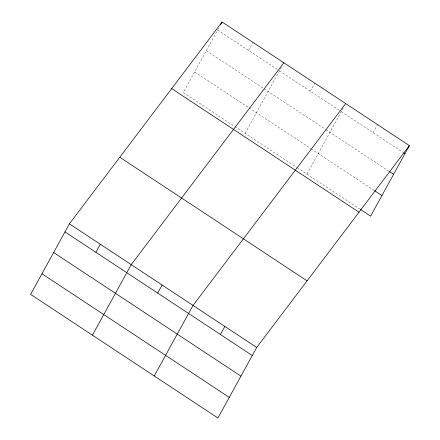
<?xml version="1.0" encoding="UTF-8"?>
<svg xmlns="http://www.w3.org/2000/svg" width="440" height="440" viewBox="0 0 440 440"><rect width="100%" height="100%" fill="white"/><g stroke="black" fill="none" stroke-linecap="round" stroke-linejoin="round"><path stroke-width="0.33" stroke-dasharray="2.2 1.65" d="M218.592 28.331L183.293 92.543L234.229 126.159M248.551 50.452L252.978 42.394M245.108 133.331L281.353 67.397M310.365 91.245L314.793 83.188M306.916 174.125L343.486 107.613M373.115 132.655L377.542 124.603M217.646 30.052L277.739 69.713M279.455 70.846L339.554 110.506M341.27 111.639L403.249 152.543M206.311 50.677L263.544 88.446M264.115 88.825L325.353 129.239M325.925 129.619L388.498 170.913M194.629 71.918L248.43 107.426M249.002 107.8L310.816 148.594M311.388 148.973L373.978 190.278M234.806 126.533L296.615 167.327M297.187 167.706L359.799 209.022"/><path stroke-width="0.66" d="M69.399 223.845L30.619 294.388L217.927 418L256.707 347.457L409.382 145.613L222.073 22L69.399 223.845L256.707 347.457M220.49 24.877L222.073 22M95.876 252.296L100.304 244.244M92.428 335.181L131.208 264.638L283.888 62.794M157.685 293.09L162.118 285.032M154.242 375.969L193.023 305.432L345.697 103.587M220.435 334.499L224.862 326.447M409.382 145.613L370.601 216.156L360.366 209.402M403.816 152.916L404.954 153.67M389.07 171.287L393.618 174.29M374.545 190.657L381.937 195.536M171.688 88.611L359.002 212.223M119.779 157.234L307.087 280.852M64.972 231.902L252.28 355.514M53.636 252.522L240.944 376.134M41.954 273.768L229.262 397.381"/></g></svg>
